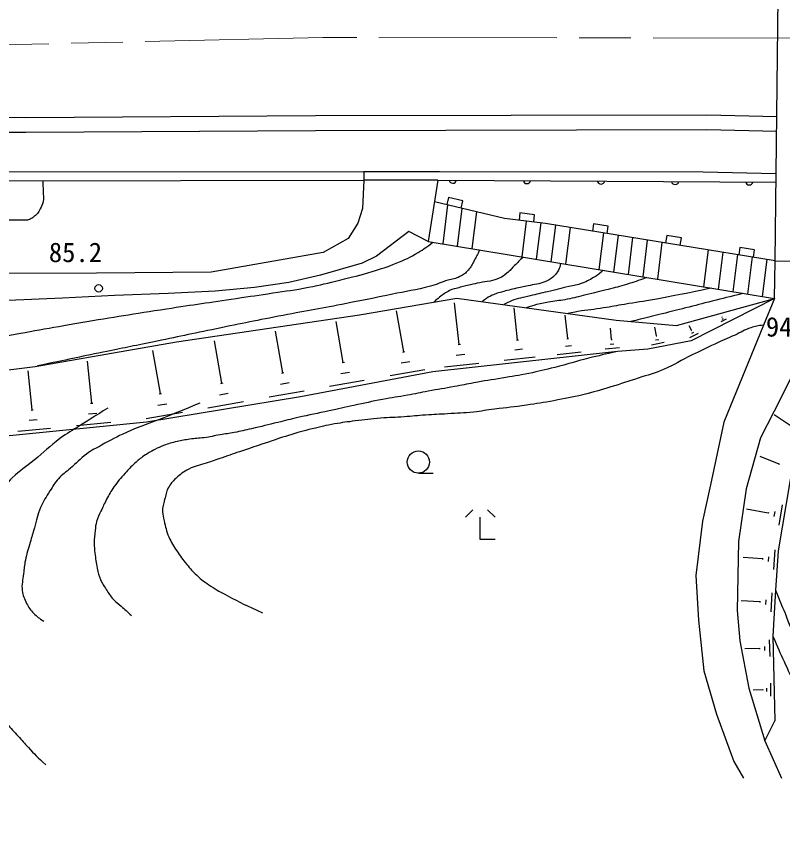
# Model space of a CAD drawing. Units: millimetres, scale not verified. Extents: x 40000 to 680000, y 20000 to 380000.
# Drawn here: x 151718 to 203385, y 242018 to 297906 of the extents above; entities that cross this region are included whole.
import ezdxf
from ezdxf.enums import TextEntityAlignment as Align

# ---------------------------------------------------------------- set-up
doc = ezdxf.new("R2010")
doc.units = ezdxf.units.MM
doc.header["$LTSCALE"] = 1000
doc.linetypes.add('CHAIN', pattern=[18.5, 12, -1.5, 3.5, -1.5])
doc.layers.add('M-BGD', color=7, linetype='Continuous', lineweight=25)
doc.layers.add('M-BMK', color=2, linetype='CHAIN', lineweight=13)
doc.styles.add('ＭＳ ゴシック', font='')
doc.styles.get('ＭＳ ゴシック').set_extended_font_data('MS Gothic')

msp = doc.modelspace()

# ---------------------------------------------------------------- linework, layer by layer
at = {"layer": 'M-BGD'}
for p, q in [((202902, 281447), (203184, 306664)), ((152348, 290081), (140444, 290114)), ((171884, 290212), (152348, 290081)), ((198293, 290266), (171884, 290212)), ((202999, 290147), (198293, 290266)), ((142384, 287470), (175137, 287430)), ((142048, 286820), (175138, 286868)), ((180147, 286876), (175138, 286868)), ((180147, 286876), (179494, 282750)), ((180147, 286876), (202961, 286741)), ((180852, 285713), (180735, 285227)), ((181824, 285479), (180852, 285713)), ((184628, 284292), (179917, 285423)), ((180487, 282586), (180810, 285209)), ((181707, 284993), (181824, 285479)), ((181474, 282422), (181789, 284974)), ((182462, 282259), (182767, 284739)), ((185678, 284668), (185617, 284171)), ((186670, 284547), (185678, 284668)), ((186610, 284050), (186670, 284547)), ((187407, 283953), (184628, 284292)), ((185816, 281704), (186113, 284111)), ((186803, 281541), (187105, 283990)), ((202902, 281447), (187407, 283953)), ((190643, 283936), (190563, 283443)), ((191630, 283777), (190643, 283936)), ((187791, 281378), (188095, 283842)), ((188778, 281214), (189082, 283682)), ((191550, 283283), (191630, 283777)), ((191022, 280843), (191327, 283319)), ((192009, 280680), (192315, 283160)), ((192997, 280517), (193303, 283000)), ((193984, 280353), (194290, 282840)), ((195578, 283138), (195499, 282645)), ((196566, 282979), (195578, 283138)), ((196486, 282485), (196566, 282979)), ((194971, 280190), (195278, 282680)), ((200514, 282340), (200434, 281846)), ((201501, 282180), (200514, 282340)), ((198092, 279674), (198400, 282175)), ((199079, 279511), (199388, 282016)), ((200067, 279347), (200376, 281856)), ((201054, 279184), (201364, 281696)), ((201422, 281687), (201501, 282180)), ((202041, 279021), (202351, 281536)), ((202902, 281447), (207154, 281369)), ((181585, 275805), (181273, 278612)), ((177841, 275301), (177355, 278061)), ((185517, 276103), (185277, 278271)), ((173761, 274583), (173275, 277343)), ((188897, 276193), (188722, 277764)), ((199246, 277336), (199604, 277519)), ((199305, 277637), (199327, 277649)), ((199316, 277643), (199306, 277662)), ((199326, 277512), (199415, 277558)), ((169685, 273886), (169193, 276686)), ((191858, 276125), (191795, 276888)), ((194891, 276376), (194780, 276961)), ((197252, 276757), (197100, 277058)), ((197234, 276748), (197270, 276767)), ((185452, 276096), (185583, 276111)), ((188846, 276187), (188947, 276199)), ((191828, 276123), (191888, 276128)), ((194833, 276100), (195046, 276140)), ((194864, 276371), (194918, 276381)), ((197140, 276266), (197715, 276558)), ((197268, 276548), (197412, 276621)), ((165573, 273186), (165071, 276039)), ((181512, 275797), (181657, 275813)), ((188748, 275683), (189154, 275728)), ((191426, 275510), (192386, 275589)), ((191762, 275827), (192002, 275847)), ((194561, 275783), (195415, 275944)), ((161422, 272480), (160910, 275387)), ((177768, 275288), (177914, 275313)), ((181372, 275077), (181952, 275141)), ((185325, 275446), (185849, 275504)), ((188193, 275129), (189817, 275309)), ((156786, 271843), (156507, 274678)), ((173688, 274570), (173834, 274596)), ((177672, 274549), (178256, 274651)), ((180579, 274284), (182899, 274542)), ((184610, 274731), (186703, 274963)), ((152770, 271382), (152511, 274011)), ((169611, 273873), (169759, 273899)), ((173592, 273831), (174176, 273934)), ((176920, 273694), (179255, 274105)), ((172840, 272976), (175175, 273387)), ((165497, 273173), (165648, 273199)), ((169514, 273124), (170106, 273228)), ((161345, 272466), (161498, 272493)), ((165399, 272411), (166000, 272517)), ((168751, 272257), (171119, 272674)), ((156713, 271835), (156858, 271850)), ((161245, 271693), (161856, 271800)), ((164624, 271531), (167029, 271954)), ((152701, 271375), (152839, 271389)), ((156564, 271118), (157144, 271175)), ((160457, 270798), (162902, 271228)), ((152558, 270691), (153112, 270745)), ((155763, 270336), (158083, 270565)), ((204306, 270055), (202825, 271052)), ((151794, 269945), (154007, 270163)), ((203159, 267719), (201883, 268234)), ((203175, 267759), (203142, 267678)), ((178828, 267116), (179828, 267116)), ((203368, 264980), (203135, 263606)), ((182497, 264645), (181997, 264145)), ((183997, 264145), (183497, 264645)), ((202427, 264433), (200966, 264682)), ((202435, 264476), (202420, 264390)), ((202869, 264535), (202810, 264191)), ((182997, 262645), (182997, 264145)), ((183997, 262645), (182997, 262645)), ((202875, 261948), (202781, 260632)), ((202038, 261347), (200728, 261441)), ((202041, 261388), (202035, 261306)), ((202445, 261483), (202421, 261154)), ((202667, 259042), (202597, 257766)), ((201867, 258447), (200602, 258517)), ((201869, 258487), (201864, 258407)), ((202258, 258585), (202240, 258266)), ((202172, 255441), (202179, 255160)), ((202499, 255871), (202526, 254747)), ((201838, 255293), (200858, 255270)), ((201838, 255328), (201839, 255258)), ((202313, 252627), (202318, 252408)), ((202569, 252963), (202590, 252085)), ((202052, 252511), (201413, 252496)), ((202052, 252539), (202053, 252484)), ((202208, 249077), (203316, 246564))]:
    msp.add_line(p, q, dxfattribs=at)
for points in [[(203011, 291141), (198291, 291261), (171878, 291206), (152350, 291076), (140447, 291109), (138101, 291152), (132258, 290316), (128174, 289316), (125785, 288469), (124243, 287644), (122722, 286004), (121864, 284741), (120724, 282822), (118986, 278630), (117552, 274589), (116597, 268214), (115293, 259938), (113643, 248632), (112622, 242018)], [(175137, 287430), (175138, 286868), (175059, 284969), (174732, 283980), (174095, 282934), (172411, 282002), (164843, 280678), (157111, 280604), (148628, 280580), (145489, 280972), (144934, 281152), (144247, 281414), (143528, 281773), (142531, 282460), (141828, 284413), (141877, 286489), (142384, 287470)], [(202968, 287309), (198030, 287421), (180247, 287438), (175137, 287430)], [(179494, 282750), (178181, 283424), (175998, 281740), (175022, 281277), (172214, 280469), (170075, 279970), (167777, 279633), (165120, 279399), (161954, 279241), (158314, 279094), (154817, 278925), (151141, 278753), (148219, 278656), (140845, 280063), (140752, 274761)], [(179494, 282750), (202848, 278887), (202902, 281447)], [(138090, 272468), (152965, 274319), (162517, 275970), (174859, 277797), (181430, 278919), (192169, 277429), (196240, 277076), (202848, 278887)], [(202848, 278887), (197236, 276034), (194295, 275478), (192258, 275328), (179791, 273945), (170880, 272269), (160494, 270551), (151234, 269639), (143444, 270064), (138090, 272468)], [(202848, 278887), (202105, 277107), (199442, 270569), (198529, 266341), (197984, 263875), (197541, 260212), (197718, 257214), (198086, 253797), (198935, 250875), (200101, 247687), (200748, 246559)], [(207193, 277745), (204747, 275137), (203275, 272168), (201899, 269506), (200938, 266060), (200430, 262515), (200340, 257864), (200503, 255805), (201120, 252632), (202208, 249077), (202880, 250410)], [(287568, 277638), (265146, 274634), (257894, 273497), (237360, 270332), (232318, 270418), (225267, 271040), (216977, 272617), (210926, 273175), (208201, 272413), (206549, 271105), (204425, 267950), (203910, 266674), (203094, 261878), (202928, 259220), (202743, 256130), (202880, 250410)]]:
    msp.add_lwpolyline(points, dxfattribs=at)
for centre, radius in [((157254, 279582), 250), ((178828, 267866), 750)]:
    msp.add_circle(centre, radius, dxfattribs=at)
for centre in [(181147, 286926), (186147, 286897), (191147, 286867), (196147, 286838), (201147, 286808)]:
    msp.add_arc(centre, 256, 192.3408, 346.9801, dxfattribs=at)
for points, knots in [([(153489, 286836), (153500, 286507), (153502, 286421), (153506, 286155), (153510, 285865), (153569, 285695), (153506, 285411), (153462, 285215), (153394, 285117), (153302, 284938), (153237, 284812), (153214, 284730), (153123, 284623), (153058, 284547), (153010, 284516), (152933, 284452), (152871, 284401), (152838, 284370), (152771, 284324), (152723, 284290), (152695, 284272), (152643, 284245), (152602, 284223), (152579, 284208), (152533, 284199), (152424, 284177), (152360, 284183), (152249, 284180), (151695, 284168), (151383, 284166), (150830, 284200), (150496, 284221), (150318, 284309), (149986, 284337), (149577, 284372), (149340, 284453), (148936, 284383), (148725, 284346), (148624, 284263), (148435, 284162), (148314, 284098), (148242, 284067), (148138, 283978), (147832, 283717), (147696, 283532), (147424, 283235), (147216, 283009), (147105, 282877), (146899, 282649), (146622, 282342), (146513, 282121), (146187, 281868), (145908, 281651), (145702, 281605), (145397, 281428), (145215, 281322), (145156, 281287), (144934, 281152)], [0, 0, 0, 0, 1, 1, 1, 2, 2, 2, 3, 3, 3, 4, 4, 4, 5, 5, 5, 6, 6, 6, 7, 7, 7, 8, 8, 8, 9, 9, 9, 10, 10, 10, 11, 11, 11, 12, 12, 12, 13, 13, 13, 14, 14, 14, 15, 15, 15, 16, 16, 16, 17, 17, 17, 18, 18, 18, 19, 19, 19, 19]), ([(141784, 245986), (141444, 246991), (141358, 247248), (141093, 248059), (140769, 249052), (140601, 249613), (140283, 250608), (139959, 251622), (139771, 252189), (139450, 253204), (139129, 254217), (138949, 254784), (138640, 255801), (138414, 256543), (138291, 256960), (138074, 257705), (137899, 258305), (137804, 258641), (137633, 259241), (137445, 259898), (137352, 260269), (137154, 260922), (137011, 261397), (136911, 261657), (136764, 262131), (136657, 262474), (136585, 262663), (136500, 263012), (136409, 263384), (136385, 263598), (136323, 263976), (136253, 264407), (136206, 264649), (136160, 265084), (136080, 265841), (136077, 266268), (136046, 267029), (136024, 267570), (136005, 267874), (136034, 268414), (136081, 269290), (136208, 269772), (136361, 270636), (136474, 271270), (136513, 271633), (136701, 272248), (136840, 272703), (136900, 272971), (137129, 273387), (137305, 273708), (137409, 273889), (137645, 274168), (137758, 274301), (137828, 274373), (137973, 274470), (138170, 274603), (138291, 274685), (138525, 274728), (138985, 274813), (139255, 274743), (139722, 274746), (140414, 274751), (140802, 274721), (141493, 274746), (142064, 274767), (142388, 274761), (142952, 274850), (143354, 274914), (143572, 274987), (143970, 275067), (146513, 275580), (147947, 275814), (150498, 276282), (152662, 276680), (153874, 276902), (156043, 277272), (158304, 277658), (159574, 277855), (161841, 278204), (163676, 278486), (164705, 278632), (166541, 278904), (167504, 279047), (168044, 279122), (169006, 279269), (169943, 279412), (170472, 279469), (171402, 279651), (172240, 279814), (172703, 279937), (173532, 280143), (174384, 280354), (174867, 280454), (175708, 280710), (176349, 280905), (176707, 281025), (177328, 281277), (177925, 281519), (178261, 281664), (178810, 282000), (179216, 282249), (179361, 282351), (179809, 282698)], [0, 0, 0, 0, 1, 1, 1, 2, 2, 2, 3, 3, 3, 4, 4, 4, 5, 5, 5, 6, 6, 6, 7, 7, 7, 8, 8, 8, 9, 9, 9, 10, 10, 10, 11, 11, 11, 12, 12, 12, 13, 13, 13, 14, 14, 14, 15, 15, 15, 16, 16, 16, 17, 17, 17, 18, 18, 18, 19, 19, 19, 20, 20, 20, 21, 21, 21, 22, 22, 22, 23, 23, 23, 24, 24, 24, 25, 25, 25, 26, 26, 26, 27, 27, 27, 28, 28, 28, 29, 29, 29, 30, 30, 30, 31, 31, 31, 32, 32, 32, 33, 33, 33, 34, 34, 34, 34]), ([(182958, 282177), (182794, 281827), (182747, 281726), (182589, 281448), (182444, 281192), (182385, 281028), (182188, 280808), (182001, 280600), (181874, 280492), (181623, 280369), (181329, 280225), (181132, 280228), (180820, 280131), (180355, 279985), (180111, 279853), (179640, 279729), (178618, 279459), (178028, 279384), (176992, 279171), (175812, 278927), (175151, 278786), (173968, 278556), (172304, 278232), (171366, 278080), (169701, 277759), (167939, 277418), (166954, 277214), (165196, 276855), (163513, 276511), (162573, 276305), (160891, 275958), (159593, 275690), (158864, 275548), (157565, 275280), (155830, 274922), (155285, 274805), (153125, 274347)], [0, 0, 0, 0, 1, 1, 1, 2, 2, 2, 3, 3, 3, 4, 4, 4, 5, 5, 5, 6, 6, 6, 7, 7, 7, 8, 8, 8, 9, 9, 9, 10, 10, 10, 11, 11, 11, 12, 12, 12, 12]), ([(185905, 281690), (185620, 281416), (185546, 281346), (185319, 281123), (185114, 280920), (185022, 280781), (184797, 280600), (184607, 280448), (184494, 280367), (184274, 280263), (184047, 280155), (183904, 280128), (183659, 280069), (183393, 280007), (183237, 280011), (182968, 279960), (182723, 279913), (182587, 279882), (182345, 279825), (182031, 279751), (181854, 279712), (181544, 279623), (181302, 279553), (181153, 279544), (180929, 279429), (180648, 279285), (180502, 279179), (180255, 278982), (180101, 278860), (180046, 278815), (179874, 278654)], [0, 0, 0, 0, 1, 1, 1, 2, 2, 2, 3, 3, 3, 4, 4, 4, 5, 5, 5, 6, 6, 6, 7, 7, 7, 8, 8, 8, 9, 9, 9, 10, 10, 10, 10]), ([(188422, 281273), (188377, 281057), (188362, 280969), (188269, 280798), (188187, 280650), (188129, 280570), (188007, 280453), (187833, 280285), (187729, 280186), (187510, 280082), (187089, 279882), (186809, 279889), (186356, 279779), (186002, 279693), (185799, 279668), (185446, 279585), (185052, 279492), (184829, 279450), (184443, 279332), (184145, 279242), (183968, 279209), (183693, 279063), (183460, 278939), (183373, 278874), (183135, 278683)], [0, 0, 0, 0, 1, 1, 1, 2, 2, 2, 3, 3, 3, 4, 4, 4, 5, 5, 5, 6, 6, 6, 7, 7, 7, 8, 8, 8, 8]), ([(191301, 280797), (191065, 280591), (190983, 280529), (190763, 280381), (190438, 280163), (190232, 280074), (189870, 279926), (189536, 279790), (189326, 279786), (188976, 279699), (188418, 279560), (188104, 279487), (187544, 279353), (187080, 279243), (186817, 279195), (186356, 279075), (185863, 278947), (185569, 278928), (185100, 278730), (184893, 278642), (184813, 278610), (184580, 278482)], [0, 0, 0, 0, 1, 1, 1, 2, 2, 2, 3, 3, 3, 4, 4, 4, 5, 5, 5, 6, 6, 6, 7, 7, 7, 7]), ([(194223, 280314), (193583, 280074), (193405, 280006), (192869, 279842), (192387, 279695), (192111, 279632), (191622, 279505), (191038, 279353), (190709, 279274), (190122, 279134), (189630, 279017), (189356, 278938), (188858, 278843), (188426, 278761), (188179, 278742), (187746, 278666), (187373, 278601), (187161, 278575), (186794, 278481), (186517, 278410), (186420, 278381), (186091, 278272)], [0, 0, 0, 0, 1, 1, 1, 2, 2, 2, 3, 3, 3, 4, 4, 4, 5, 5, 5, 6, 6, 6, 7, 7, 7, 7]), ([(198571, 279595), (197629, 279390), (197386, 279336), (196623, 279185), (195896, 279041), (195488, 278965), (194759, 278836), (193970, 278696), (193524, 278636), (192733, 278502), (192182, 278408), (191875, 278347), (191323, 278257), (190644, 278147), (190254, 278140), (189578, 278012), (189322, 277964), (189236, 277949), (188924, 277879)], [0, 0, 0, 0, 1, 1, 1, 2, 2, 2, 3, 3, 3, 4, 4, 4, 5, 5, 5, 6, 6, 6, 6]), ([(200717, 279240), (199703, 278988), (199447, 278924), (198634, 278717), (197938, 278540), (197549, 278434), (196853, 278257), (196239, 278101), (195894, 278017), (195279, 277864), (194699, 277719), (194376, 277631), (193794, 277492), (193546, 277433), (193468, 277414), (193159, 277343)], [0, 0, 0, 0, 1, 1, 1, 2, 2, 2, 3, 3, 3, 4, 4, 4, 5, 5, 5, 5]), ([(202105, 277107), (201710, 277051), (201576, 277023), (201248, 276923), (200812, 276790), (200603, 276622), (200187, 276433), (199655, 276192), (199352, 276066), (198821, 275821), (198219, 275544), (197885, 275380), (197290, 275087), (196537, 274716), (196143, 274450), (195372, 274118), (194722, 273838), (194331, 273750), (193659, 273526), (192936, 273286), (192531, 273153), (191802, 272934), (191072, 272715), (190665, 272584), (189925, 272404), (189166, 272219), (188734, 272148), (187966, 272006), (187244, 271872), (186837, 271807), (186110, 271700), (185276, 271577), (184804, 271544), (183967, 271435), (183409, 271362), (183099, 271302), (182539, 271241), (181856, 271167), (181470, 271162), (180785, 271119), (180211, 271082), (179889, 271077), (179316, 271037), (178749, 270998), (178434, 270955), (177867, 270915), (177246, 270871), (176896, 270874), (176276, 270823), (175605, 270767), (175230, 270725), (174562, 270639), (174019, 270569), (173713, 270534), (173175, 270435), (172581, 270327), (172251, 270252), (171665, 270109), (171038, 269955), (170690, 269858), (170073, 269670), (169446, 269479), (169104, 269347), (168482, 269140), (167884, 268940), (167549, 268831), (166952, 268629), (166417, 268449), (166119, 268343), (165585, 268160), (165163, 268016), (164926, 267937), (164504, 267793), (164049, 267638), (163769, 267612), (163341, 267395), (162964, 267205), (162771, 267052), (162463, 266763), (162232, 266545), (162097, 266413), (161953, 266130), (161805, 265840), (161786, 265650), (161708, 265334), (161631, 265020), (161557, 264842), (161566, 264518), (161572, 264280), (161612, 264148), (161668, 263916), (161772, 263480), (161810, 263224), (161994, 262815), (162166, 262431), (162294, 262228), (162524, 261876), (162766, 261507), (162915, 261308), (163198, 260968), (163447, 260669), (163583, 260496), (163871, 260234), (164220, 259916), (164441, 259767), (164830, 259499), (165238, 259218), (165497, 259106), (165932, 258867), (166840, 258367), (167168, 258234), (168319, 257704)], [0, 0, 0, 0, 1, 1, 1, 2, 2, 2, 3, 3, 3, 4, 4, 4, 5, 5, 5, 6, 6, 6, 7, 7, 7, 8, 8, 8, 9, 9, 9, 10, 10, 10, 11, 11, 11, 12, 12, 12, 13, 13, 13, 14, 14, 14, 15, 15, 15, 16, 16, 16, 17, 17, 17, 18, 18, 18, 19, 19, 19, 20, 20, 20, 21, 21, 21, 22, 22, 22, 23, 23, 23, 24, 24, 24, 25, 25, 25, 26, 26, 26, 27, 27, 27, 28, 28, 28, 29, 29, 29, 30, 30, 30, 31, 31, 31, 32, 32, 32, 33, 33, 33, 34, 34, 34, 35, 35, 35, 36, 36, 36, 37, 37, 37, 37]), ([(192258, 275328), (191316, 275116), (191068, 275059), (190310, 274868), (189414, 274644), (188923, 274477), (188028, 274251), (187345, 274078), (186961, 273985), (186270, 273843), (185569, 273699), (185170, 273647), (184464, 273526), (183722, 273399), (183304, 273344), (182563, 273209), (182058, 273117), (181777, 273054), (181272, 272960), (180574, 272829), (180180, 272774), (179482, 272643), (178937, 272540), (178634, 272468), (178088, 272370), (177434, 272251), (177063, 272215), (176409, 272092), (175645, 271949), (175221, 271844), (174461, 271681), (173814, 271541), (173452, 271460), (172805, 271320), (171983, 271142), (171519, 271059), (170699, 270869), (170171, 270747), (169878, 270667), (169352, 270540), (168657, 270372), (168268, 270275), (167570, 270116), (167116, 270013), (166863, 269950), (166406, 269863), (166036, 269793), (165826, 269769), (165455, 269704), (165031, 269631), (164796, 269571), (164370, 269510), (163994, 269457), (163780, 269460), (163404, 269407), (163068, 269360), (162878, 269338), (162549, 269257), (162185, 269167), (161980, 269114), (161630, 268980), (161398, 268891), (161271, 268834), (161052, 268718), (160753, 268560), (160583, 268474), (160307, 268279), (160058, 268102), (159924, 267993), (159697, 267788), (159425, 267541), (159284, 267389), (159040, 267114), (158730, 266767), (158552, 266574), (158287, 266192), (158073, 265881), (157976, 265692), (157796, 265360), (157630, 265053), (157552, 264874), (157408, 264556), (157286, 264287), (157194, 264144), (157115, 263859), (157052, 263631), (157047, 263496), (157020, 263261), (156982, 262928), (156943, 262741), (156949, 262406), (156954, 262142), (156972, 261994), (157004, 261732), (157054, 261330), (157073, 261102), (157163, 260707), (157232, 260402), (157264, 260227), (157384, 259939), (157499, 259665), (157602, 259529), (157765, 259281), (157944, 259008), (158032, 258842), (158256, 258604), (158441, 258405), (158575, 258325), (158778, 258145), (159053, 257900), (159139, 257820), (159475, 257511)], [0, 0, 0, 0, 1, 1, 1, 2, 2, 2, 3, 3, 3, 4, 4, 4, 5, 5, 5, 6, 6, 6, 7, 7, 7, 8, 8, 8, 9, 9, 9, 10, 10, 10, 11, 11, 11, 12, 12, 12, 13, 13, 13, 14, 14, 14, 15, 15, 15, 16, 16, 16, 17, 17, 17, 18, 18, 18, 19, 19, 19, 20, 20, 20, 21, 21, 21, 22, 22, 22, 23, 23, 23, 24, 24, 24, 25, 25, 25, 26, 26, 26, 27, 27, 27, 28, 28, 28, 29, 29, 29, 30, 30, 30, 31, 31, 31, 32, 32, 32, 33, 33, 33, 34, 34, 34, 35, 35, 35, 36, 36, 36, 37, 37, 37, 37]), ([(164076, 271840), (162903, 271355), (162603, 271232), (161654, 270853), (160670, 270460), (160096, 270295), (159127, 269866), (158455, 269568), (158097, 269360), (157453, 269006), (157049, 268785), (156803, 268687), (156436, 268408), (155983, 268065), (155772, 267819), (155345, 267444), (155030, 267168), (154817, 267052), (154537, 266741), (154276, 266451), (154177, 266250), (153969, 265919), (153705, 265498), (153536, 265270), (153341, 264813), (153120, 264293), (153082, 263971), (152923, 263430), (152809, 263045), (152747, 262829), (152639, 262443), (152508, 261977), (152401, 261723), (152310, 261247), (152241, 260891), (152226, 260688), (152190, 260328), (152146, 259890), (152043, 259642), (152100, 259206), (152147, 258851), (152238, 258659), (152399, 258339), (152545, 258051), (152656, 257900), (152878, 257666), (153107, 257425), (153229, 257348), (153551, 257143)], [0, 0, 0, 0, 1, 1, 1, 2, 2, 2, 3, 3, 3, 4, 4, 4, 5, 5, 5, 6, 6, 6, 7, 7, 7, 8, 8, 8, 9, 9, 9, 10, 10, 10, 11, 11, 11, 12, 12, 12, 13, 13, 13, 14, 14, 14, 15, 15, 15, 16, 16, 16, 16]), ([(157879, 271510), (156964, 270939), (156731, 270794), (156000, 270328), (155465, 269987), (155142, 269830), (154635, 269449), (153931, 268918), (153589, 268555), (152908, 267993), (152332, 267520), (151950, 267323), (151422, 266796), (151053, 266428), (150865, 266198), (150573, 265765), (150170, 265168), (149967, 264813), (149664, 264159), (149354, 263489), (149235, 263089), (149028, 262380), (148851, 261774), (148779, 261424), (148684, 260799), (148612, 260324), (148576, 260054), (148577, 259573), (148577, 259019), (148606, 258708), (148673, 258159), (148733, 257676), (148785, 257408), (148888, 256933), (148988, 256475), (149085, 256228), (149190, 255771), (149310, 255243), (149333, 254938), (149459, 254410), (149590, 253858), (149679, 253552), (149856, 253012), (150052, 252418), (150163, 252084), (150416, 251512), (150643, 250996), (150767, 250699), (151083, 250232), (151328, 249870), (151534, 249720), (151825, 249393), (152093, 249092), (152239, 248920), (152513, 248624), (152955, 248147), (153114, 247999), (153685, 247441)], [0, 0, 0, 0, 1, 1, 1, 2, 2, 2, 3, 3, 3, 4, 4, 4, 5, 5, 5, 6, 6, 6, 7, 7, 7, 8, 8, 8, 9, 9, 9, 10, 10, 10, 11, 11, 11, 12, 12, 12, 13, 13, 13, 14, 14, 14, 15, 15, 15, 16, 16, 16, 17, 17, 17, 18, 18, 18, 19, 19, 19, 19]), ([(202928, 259220), (203230, 258467), (203309, 258274), (203560, 257671), (203863, 256944), (203983, 256512), (204355, 255817), (204743, 255090), (205053, 254738), (205496, 254044), (205825, 253528), (205992, 253228), (206332, 252719), (206804, 252013), (207092, 251634), (207575, 250936), (207959, 250380), (208164, 250062), (208553, 249509), (208953, 248940), (209184, 248626), (209592, 248062), (210020, 247472), (210156, 247287), (210693, 246554)], [0, 0, 0, 0, 1, 1, 1, 2, 2, 2, 3, 3, 3, 4, 4, 4, 5, 5, 5, 6, 6, 6, 7, 7, 7, 8, 8, 8, 8]), ([(202743, 256130), (203097, 255300), (203190, 255080), (203497, 254417), (203788, 253789), (203941, 253432), (204268, 252823), (204621, 252168), (204843, 251815), (205228, 251178), (205509, 250712), (205679, 250459), (205965, 249996), (206282, 249482), (206449, 249187), (206770, 248676), (207308, 247821), (207503, 247551), (208209, 246526)], [0, 0, 0, 0, 1, 1, 1, 2, 2, 2, 3, 3, 3, 4, 4, 4, 5, 5, 5, 6, 6, 6, 6])]:
    msp.add_open_spline(points, degree=3, knots=knots, dxfattribs=at)
at = {"layer": 'M-BMK'}
for p, q in [((172390, 296495), (149238, 295972)), ((206667, 296455), (172390, 296495))]:
    msp.add_line(p, q, dxfattribs=at)

# ---------------------------------------------------------------- texts
at = {"layer": 'M-BGD', "style": 'ＭＳ ゴシック'}
for s, p in [('85.2', (155691, 282010)), ('94.1', (204064, 276990))]:
    msp.add_text(s, height=1320, dxfattribs=at).set_placement(p, align=Align.MIDDLE_CENTER)

doc.saveas('drawing.dxf')
